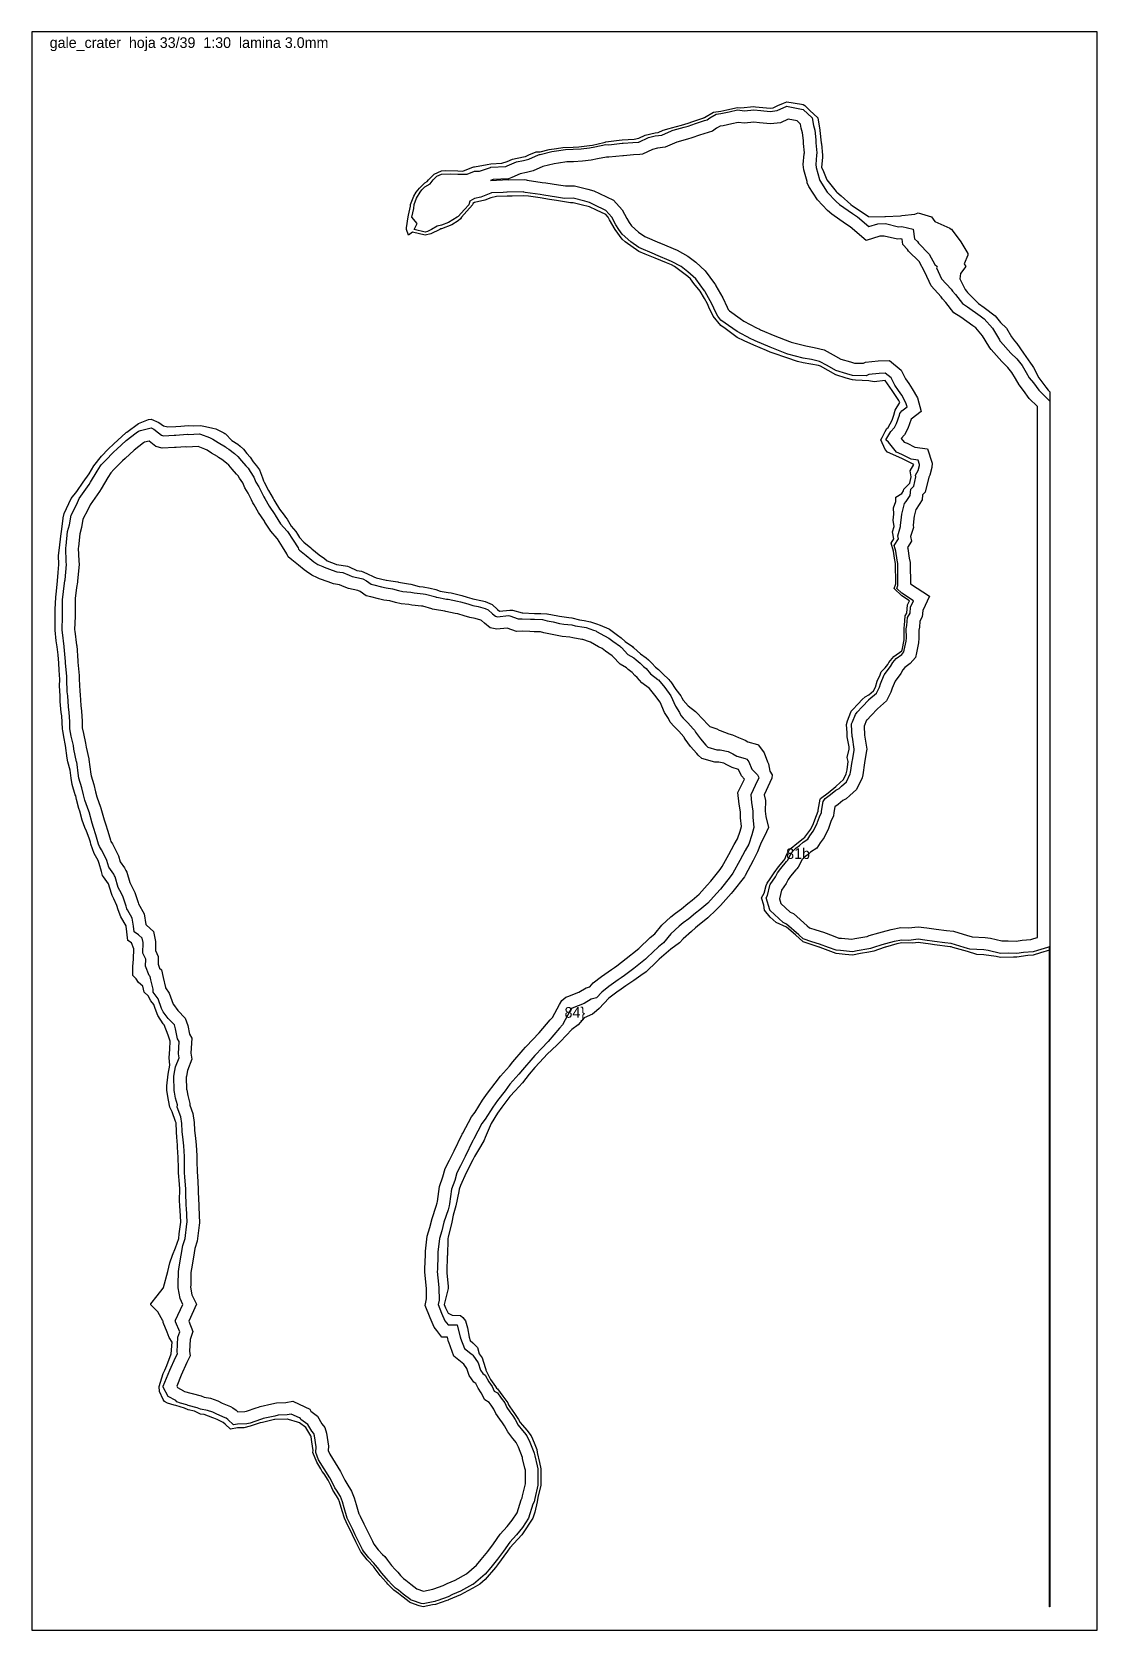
# Model space of a CAD drawing. Header units: millimetres. Extents: x 0 to 600, y 0 to 900.
import ezdxf
from ezdxf.enums import TextEntityAlignment as Align

# ---------------------------------------------------------------- set-up
doc = ezdxf.new("R2010")
doc.units = ezdxf.units.MM
for name, color, linetype in [('CORTE', 1, 'Continuous'), ('GRABADO', 5, 'Continuous'), ('HOJA', 8, 'Continuous')]:
    doc.layers.add(name, color=color, linetype=linetype)

msp = doc.modelspace()

# ---------------------------------------------------------------- linework, layer by layer
at = {"layer": 'CORTE'}
for points in [[(443.44, 384.63), (434.4, 387.65), (430.09, 391.44), (425.14, 395.86), (419.26, 398.4), (415.87, 401.51), (412.65, 405.4), (412.22, 408.15), (410.9, 412.42), (412.56, 414.91), (413.55, 419.4), (414.25, 420.62), (415.86, 422.97), (417.39, 425.23), (418.05, 426.39), (420.51, 429.87), (423.47, 433.37), (424.18, 434.07), (425.11, 436.51), (426.54, 439.26), (427.61, 440.34), (430.95, 442.94), (434.4, 445.82), (435.46, 446.51), (435.95, 447.3), (438.69, 451.02), (440.25, 454.26), (441.04, 456.2), (442.85, 461.22), (442.99, 461.7), (443.63, 465.92), (443.97, 467.95), (444.16, 468.22), (448.58, 471.49), (452.92, 475.08), (453.02, 475.13), (453.09, 475.2), (457.14, 478.96), (458.71, 482.14), (459.16, 484.37), (459.84, 489.08), (459.2, 491.3), (460.39, 496.06), (460.41, 497.36), (459.29, 503.01), (459.24, 505.21), (458.93, 510), (459.41, 512.08), (461.27, 516.99), (461.51, 517.5), (462.17, 518.19), (465.41, 521.55), (467.7, 523.99), (469.41, 525.52), (471.44, 526.63), (474.11, 528.93), (475.14, 530.93), (476.22, 534.29), (477.74, 537.91), (478.45, 539.6), (480.69, 541.96), (482.06, 543.85), (482.71, 544.89), (485.52, 548.24), (489.95, 551.54), (490.11, 551.72), (490.14, 551.83), (491.35, 557.73), (491.4, 558.79), (491.37, 564.68), (491.6, 565.77), (491.98, 571.21), (492.83, 572.75), (493.18, 577.28), (494.34, 579.67), (489.96, 582.5), (485.69, 586.65), (486.61, 589.18), (486.63, 593.64), (486.45, 596.26), (486.43, 600.61), (485.85, 603.67), (485.27, 607.57), (483.95, 612.09), (485.53, 614.57), (484.74, 618.46), (485.69, 621.53), (485.14, 625.13), (485.58, 628.5), (485.28, 632), (486.61, 635.48), (486.67, 637.96), (489.95, 640.03), (490.99, 641.66), (491.07, 642.47), (494.56, 645.96), (495.37, 649.41), (494.74, 652.77), (496.72, 656.35), (489.97, 659.79), (481.99, 663.29), (480.68, 664.9), (478.25, 670.32), (478.93, 671.67), (480.68, 674.92), (481.64, 676.61), (482.31, 677.33), (484.55, 681.38), (485.55, 684.28), (486.25, 687.07), (488.99, 691.24), (488.38, 692.37), (484.67, 698.16), (480.71, 703.65), (474.41, 702.89), (471.47, 703.58), (463.92, 703.81), (462.21, 704.09), (458.74, 705.1), (452.93, 706.85), (444.15, 711.72), (443.68, 711.94), (443.11, 712.07), (434.43, 713.65), (431.24, 714.47), (425.16, 716.43), (417.61, 719.04), (415.89, 719.73), (413.83, 720.6), (406.63, 723.52), (401.18, 726.02), (397.36, 728.02), (390.43, 732.99), (388.09, 734.63), (383.84, 739.99), (381.37, 745.04), (380.49, 746.96), (378.81, 749.85), (376.35, 753.93), (372.89, 758.38), (371.05, 760.89), (369.57, 762.28), (361.99, 767.85), (360.32, 768.77), (357.54, 769.94), (351.07, 772.59), (345.45, 774.81), (341.8, 776.35), (334.16, 781.79), (332.52, 783.25), (328.62, 788.78), (325.37, 794.16), (324.52, 795.75), (323.27, 797.13), (318.11, 799.62), (314.03, 801.46), (309.36, 802.69), (304.79, 803.82), (303.31, 803.8), (295.52, 805.14), (291.52, 805.7), (286.26, 806.58), (279.78, 807.57), (277.01, 807.65), (270.48, 807.61), (267.75, 807.54), (261.69, 807.26), (258.51, 806.64), (255.09, 805.27), (249.26, 803.87), (248.39, 803.39), (248.18, 802.73), (244.96, 798.99), (241.93, 795.75), (241.45, 794.67), (240.01, 793.65), (236.47, 791.42), (230.73, 789.13), (230.35, 789.04), (229.84, 788.76), (224.75, 786.28), (221.45, 785.49), (214.3, 787.16), (212.15, 785.54), (211.03, 788.81), (211.07, 789.62), (211.91, 795.81), (211.95, 795.93), (212.11, 796.79), (213.26, 801.91), (213.33, 802.78), (215.18, 807.46), (216.53, 809.78), (218.34, 812.08), (221.4, 815.07), (222.63, 815.83), (223.32, 816.75), (226.61, 819.82), (230.69, 821.86), (233.18, 821.89), (239.97, 821.72), (242.71, 821.68), (247.83, 823.75), (248.88, 824), (249.21, 824.12), (256.44, 825.29), (258.48, 825.67), (264.69, 826.04), (267.72, 827.08), (270.8, 828.41), (276.99, 829.6), (278.06, 829.91), (279.98, 830.71), (283.99, 832.42), (286.26, 832.58), (291.32, 833.88), (295.52, 834.35), (299.1, 835), (304.79, 835.05), (308.06, 835.23), (314.04, 836.01), (315.85, 836.33), (322.11, 837.69), (322.88, 838), (323.31, 838.07), (330.85, 838.98), (332.57, 839.23), (339.19, 839.68), (341.81, 840.12), (345.53, 841.86), (351.08, 843.17), (352.78, 843.38), (355.66, 844.66), (358.94, 845.71), (360.34, 846.03), (365.85, 847.48), (369.59, 848.61), (372.34, 849.56), (378.5, 851.63), (378.7, 851.75), (378.85, 851.77), (383.88, 854.82), (388.13, 855.4), (391.47, 856.08), (397.4, 857.42), (399.26, 857.2), (406.66, 857.97), (407.68, 857.84), (415.92, 857.17), (417.54, 857.36), (420.2, 858.6), (423.37, 859.94), (425.17, 860.59), (433.55, 859.28), (434.47, 859.14), (435.34, 858.59), (438.17, 855.82), (442.66, 851.59), (443.78, 844.74), (443.8, 844.6), (443.8, 844.58), (444.56, 837.63), (444.69, 836.94), (445.34, 830.65), (445.34, 829.47), (444.78, 823.69), (445.53, 822.38), (447.73, 816.74), (453.02, 810.15), (453.39, 809.79), (455.85, 807.65), (461.26, 802.82), (462.27, 802.13), (471.11, 796.17), (471.51, 795.9), (480.53, 796.03), (480.75, 796), (489.3, 796.39), (489.99, 796.56), (497.3, 797.33), (499.26, 798.11), (506.82, 795.86), (508.58, 793.34), (517.13, 789.41), (517.83, 789), (517.95, 788.87), (518.39, 788.46), (523.18, 781.89), (527.12, 775.31), (527.17, 774.86), (527.15, 774.83), (527.12, 774.34), (525.1, 769.44), (525.99, 767.9), (523.04, 763.98), (522.67, 760.95), (525.79, 755), (526.37, 754.01), (527.1, 753.26), (533.25, 747.05), (536.35, 744.79), (542.6, 740.08), (545.62, 736.34), (548.98, 733.1), (551.89, 728.39), (553.56, 726.13), (554.89, 724.51), (558.54, 719.16), (562.42, 713.49), (563.46, 712.19), (564.16, 710.99), (567.15, 705.21), (571.15, 699.95), (572.4, 698.25), (573.43, 697.24), (573.43, 547.58), (573.43, 507.72), (573.43, 461.68), (573.43, 426.83), (573.43, 385.55), (573.43, 341.34), (573.43, 303.43), (573.43, 261.68), (573.43, 206.02), (573.43, 166.68), (573.43, 130.44), (573.43, 114.91), (573.43, 97.24), (573.43, 78.58), (573.43, 71.14), (573.43, 71.14), (573.43, 70.74), (573.43, 59.62), (573.43, 59.35), (573.43, 37.44), (573.43, 15.03), (573.43, 13), (573.28, 13), (573.28, 15.17), (573.28, 27.51), (573.28, 45.64), (573.28, 58.59), (573.28, 63.94), (573.28, 65.86), (573.28, 65.86), (573.28, 83.46), (573.28, 122.97), (573.28, 187.77), (573.28, 264.04), (573.28, 361.18), (573.28, 382.93), (568.2, 381.37), (564.1, 380.08), (560.93, 379.86), (554.83, 378.86), (552.89, 378.94), (545.56, 378.69), (543.18, 379.26), (536.3, 380.21), (532.35, 380.45), (527.03, 382.14), (518.77, 384.45), (517.77, 384.75), (517.3, 384.8), (508.52, 385.86), (506.19, 386.2), (499.27, 387.14), (496.21, 386.74), (490.01, 386.98), (487.3, 386.49), (480.76, 384.66), (480.55, 384.61), (480.03, 384.45), (474.34, 382.32), (471.5, 381.83), (466.82, 381), (462.23, 380.15), (458.2, 380.5), (452.95, 380.92), (443.96, 384.45), (443.68, 384.56), (443.44, 384.63)], [(421.68, 848.9), (416.06, 848.21), (409.83, 848.73), (406.6, 849.12), (401.32, 848.57), (397.77, 848.99), (394.31, 848.21), (389.3, 847.19), (387.74, 846.98), (385.7, 845.74), (383.34, 844.12), (380.94, 843.42), (376.1, 841.8), (371.75, 840.3), (369.33, 839.56), (363.3, 837.98), (356.68, 835.03), (352.31, 834.51), (349.62, 833.87), (343.92, 831.2), (342.37, 830.94), (338.92, 830.71), (333.25, 830.32), (332.92, 830.33), (324.91, 829.43), (323.65, 829.58), (318.53, 828.47), (315.11, 827.86), (310.1, 827.2), (305.01, 826.92), (301.24, 826.89), (296.54, 826.04), (294.19, 825.77), (287.86, 824.15), (282.33, 821.84), (278.64, 820.76), (275.02, 820.06), (270.25, 818), (268.38, 817.36), (259.74, 816.84), (258.27, 816.32), (265.01, 816.64), (267.73, 816.9), (268.27, 816.81), (277.4, 816.9), (278.36, 816.69), (279.06, 816.56), (287.36, 815.29), (289.5, 814.94), (296.6, 813.95), (300.6, 813.26), (305.58, 813.34), (313.07, 811.49), (316.48, 810.62), (319.77, 808.98), (327.54, 805.23), (332.44, 799.81), (335.08, 794.9), (336.46, 792.61), (337.77, 790.75), (341.68, 787.27), (345.23, 784.74), (353.43, 781.29), (353.68, 781.19), (354.07, 781.03), (363.39, 777.12), (369.45, 773.75), (374.06, 770.37), (379.16, 765.55), (384.45, 758.38), (385.03, 757.59), (385.33, 756.98), (389.28, 750.19), (391.62, 745.08), (392.27, 743.74), (392.93, 742.91), (398.95, 738.71), (401.04, 737.21), (408.24, 733.44), (409.9, 732.61), (410.42, 732.32), (418.55, 728.9), (426.8, 725.6), (427.38, 725.4), (427.75, 725.28), (435.93, 723.18), (440.6, 722.33), (446.21, 720.99), (451.29, 718.21), (455.67, 715.79), (461.07, 714.16), (463.29, 713.52), (468.39, 713.38), (469.6, 713.95), (476.75, 714.7), (483.06, 714.98), (489.74, 709.57), (492.08, 704.69), (493.95, 702.1), (495.92, 699.02), (498.86, 693.93), (500.98, 686.3), (495.31, 681.92), (493.5, 676.62), (491.6, 673.2), (489.7, 671.14), (491.42, 669.02), (492.97, 668.34), (497.31, 666.13), (504.57, 665.22), (507.04, 657.17), (506.86, 654.72), (505.76, 650.35), (505.16, 649.26), (505.17, 649.25), (503.17, 640.74), (501.74, 639.3), (501.47, 636.56), (498.08, 631.24), (497.86, 631), (497.04, 627.4), (496.88, 625.96), (496.37, 622.07), (496.54, 620.99), (494.94, 615.85), (495.48, 613.18), (493.26, 609.72), (493.45, 609.07), (494.25, 603.71), (494.71, 601.28), (494.74, 595.55), (494.86, 593.86), (494.83, 589.19), (505.69, 582.19), (501.77, 574.12), (501.5, 570.69), (500.13, 568.22), (499.89, 564.81), (499.54, 563.11), (499.57, 558.64), (499.44, 556), (498.28, 550.38), (497.68, 547.63), (494.73, 544.26), (491.76, 542.05), (490.68, 540.76), (489.43, 538.76), (486.3, 534.45), (484.63, 530.47), (483.91, 528.24), (481.36, 523.29), (476.29, 518.89), (472.69, 515.06), (470.42, 512.7), (470.21, 512.36), (468.73, 509.02), (469.06, 503.88), (470.3, 496.02), (469.99, 494.2), (469.01, 488.36), (468.99, 488.31), (468.04, 481.69), (467.67, 479.86), (464.52, 473.46), (460.82, 470.02), (458.67, 468.1), (456.82, 467.13), (454.22, 464.98), (452.31, 463.57), (451.77, 460.34), (451.62, 458.57), (450.12, 455.29), (449.13, 452.54), (448.67, 451.41), (446.19, 446.28), (444.05, 443.37), (442.13, 440.3), (438.57, 437.99), (436.72, 436.45), (434.99, 435.1), (433.83, 433.92), (431.63, 429.7), (430.89, 428.65), (430.34, 428.07), (427.37, 424.57), (426.01, 422.64), (424.78, 420.46), (422.16, 416.61), (421.08, 411.73), (421.87, 409.18), (427.11, 404.36), (428.96, 403.56), (436.66, 396.68), (437.96, 395.53), (441.54, 394.34), (445.94, 392.99), (451.27, 390.99), (454.54, 389.7), (455.98, 389.59), (461.88, 389.08), (463.57, 389.39), (470.3, 390.58), (470.49, 390.62), (471.71, 391.07), (476.99, 392.73), (479.09, 393.18), (484.07, 394.57), (489.51, 395.56), (493.73, 395.4), (499.29, 396.11), (504.06, 395.47), (509.44, 394.68), (515.16, 393.99), (519.2, 393.51), (527.01, 391.17), (529.03, 390.61), (529.59, 390.43), (536.99, 389.99), (539.92, 389.58), (546.27, 388.06), (549.93, 388.18), (554.4, 388.01), (557.8, 388.57), (562.79, 388.91), (564.34, 389.4), (566.43, 390.04), (566.43, 415.26), (566.43, 457.06), (566.43, 492.34), (566.43, 538.95), (566.43, 579.31), (566.43, 689.12), (561.85, 693.66), (558.59, 698.06), (556.06, 701.25), (553.99, 704.78), (551.99, 708.22), (549.68, 711.11), (546.39, 714.33), (540.3, 721.19), (539.57, 722.09), (539.03, 722.98), (535.46, 728.95), (531.63, 733.3), (530.08, 734.42), (523.19, 739.4), (519.33, 741.79), (514.9, 747.66), (512.9, 749.75), (512.2, 750.92), (506.53, 757.05), (503.05, 764.66), (503.02, 764.68), (499.71, 770.68), (493.79, 776.63), (493.22, 777.55), (490.52, 780.29), (490.15, 783.26), (489.45, 783.44), (487.58, 783.27), (479.99, 785.06), (477.69, 785.03), (469.9, 782.61), (460.9, 790.27), (458.32, 792), (450.63, 797.31), (448.14, 799.53), (442.55, 805.42), (437.59, 813), (436.68, 815.09), (436.64, 815.73), (434.82, 822.36), (434.48, 825.32), (435.07, 831.33), (435.13, 831.87), (434.61, 837.17), (434.55, 838.83), (434.09, 843.26), (433.38, 845.75), (432.99, 848.12), (431.14, 849.86), (425.98, 850.89), (421.68, 848.9)], [(76.69, 313.05), (77.76, 318.08), (77.36, 322.3), (77.64, 327.17), (77.81, 331.55), (76.65, 335.09), (74.47, 340.78), (74.21, 341.06), (73.99, 341.36), (71, 346.09), (69.43, 350.06), (68.64, 352.2), (67.02, 354.44), (65.4, 357.14), (63.18, 359.31), (62.52, 362.6), (60.05, 364.63), (58.68, 366.73), (56.76, 368.57), (56.92, 373.73), (57.23, 377.87), (57.35, 383.55), (56.02, 387.08), (54.07, 388.41), (53.13, 396.37), (53.12, 396.43), (53.07, 396.51), (50.04, 401.59), (48.66, 405.62), (47.89, 408), (46.1, 411.86), (45.23, 413.73), (44.86, 414.88), (43.13, 420.19), (40.35, 424.12), (39.74, 424.95), (39.12, 427.28), (37.82, 431.67), (37.34, 433.4), (35.11, 437.32), (33.21, 442.67), (32.91, 443.68), (32.16, 445.93), (30.68, 449.96), (29.79, 451.92), (28.37, 456.16), (26.93, 461.19), (26.36, 462.76), (25.18, 467.65), (24.68, 469.78), (24.43, 470.45), (22.56, 476.23), (22.11, 479.72), (21.59, 484.2), (20.23, 488.97), (19.76, 491.03), (18.98, 498.24), (18.8, 499.02), (18.21, 502.13), (17.35, 506.35), (17.19, 507.51), (16.75, 514.82), (16.46, 516.76), (15.95, 523.02), (15.85, 526.03), (15.6, 531.82), (15.73, 535.29), (15.29, 540.66), (15.08, 544.55), (14.78, 549.25), (14.12, 553.81), (13.7, 557.07), (13, 563.07), (13.08, 565.52), (13.08, 572.34), (13.08, 574.78), (13.37, 581.6), (13.85, 585.07), (14.3, 590.86), (14.79, 595.59), (15.22, 600.12), (15, 605.12), (15.52, 609.39), (16.26, 616.06), (16.58, 618.65), (17.85, 627.43), (17.92, 627.92), (18.21, 628.86), (22.11, 637.2), (25.19, 641.19), (28.83, 646.46), (32.16, 651.21), (34.84, 655.72), (39.14, 661.14), (42.93, 665), (46.12, 668.03), (52.86, 674.26), (53.09, 674.47), (53.42, 674.7), (60.07, 679.45), (65.66, 681.69), (67.09, 682.02), (71.54, 680.14), (74.08, 678.12), (76.53, 677.57), (81.02, 677.89), (83.87, 678.08), (87.99, 678.36), (90.96, 678.22), (94.97, 678.39), (97.68, 677.86), (101.95, 676.83), (103.56, 676.4), (108, 674.27), (108.62, 673.84), (108.95, 673.65), (112.59, 669.84), (115.92, 667.8), (117.2, 666.7), (119.08, 664.99), (121.11, 662.61), (122.91, 660.6), (124.58, 657.96), (126.57, 655.73), (128.11, 653.36), (129.89, 648.94), (130.44, 647.19), (130.82, 646.46), (133.28, 641.71), (135.86, 637.2), (136.29, 636.45), (136.85, 635.61), (139.4, 631.33), (142.07, 627.94), (142.87, 626.68), (143.82, 625.63), (146.06, 621.66), (148.59, 618.68), (149.6, 617.1), (150.79, 615.26), (153.19, 612.63), (157.08, 609.44), (157.49, 609.1), (157.75, 608.9), (161.75, 605.5), (164.71, 603.5), (166.24, 602.21), (171.14, 600.19), (171.56, 600.04), (171.66, 600), (177.8, 599.09), (178.64, 598.75), (183.04, 596.78), (185.6, 596.29), (188.68, 595), (192.58, 593.07), (193.88, 592.67), (199.54, 591.28), (199.76, 591.24), (202.09, 590.93), (206.07, 590.35), (206.51, 590.22), (212.1, 589.11), (213.48, 589), (218.05, 587.75), (220.45, 587.52), (224.32, 586.81), (227.43, 585.95), (229.95, 585.02), (234.39, 584.26), (236.2, 584.07), (241.37, 582.89), (242.1, 582.63), (245.26, 581.67), (247.79, 580.94), (248.34, 580.77), (253.78, 579.64), (255.31, 579.17), (259.19, 577.53), (262.31, 574.75), (263.37, 573.86), (269.23, 574.4), (270.67, 574.31), (276.21, 572.78), (276.5, 572.81), (283.18, 572.47), (283.22, 572.47), (286.76, 572.41), (290.12, 572.36), (290.16, 572.35), (296.22, 571.21), (297.13, 571), (302.42, 570.19), (304.1, 570), (308.51, 569.01), (311.07, 568.6), (314.61, 567.84), (318.05, 566.71), (320.16, 565.94), (325.03, 563.78), (325.39, 563.62), (326.09, 563.14), (329.87, 560.29), (332.01, 558.76), (334.11, 556.65), (338.23, 553.87), (338.65, 553.43), (338.98, 553.23), (342.88, 549.79), (345.96, 547.51), (347.24, 546.32), (349.17, 544.61), (351.17, 542.27), (352.93, 540.93), (355.38, 538.6), (358.83, 535.35), (359.39, 534.65), (359.91, 533.95), (362.66, 529.74), (365.52, 526.07), (366.02, 524.93), (366.88, 523.71), (369.65, 520.52), (373.84, 517.23), (374.02, 517.08), (374.35, 516.83), (377.95, 513.02), (380.82, 509.96), (381.81, 508.91), (385.77, 507.58), (387.16, 506.79), (387.76, 506.63), (392.51, 504.65), (394.73, 504.24), (397.96, 502.61), (401.71, 501.13), (403.19, 500.3), (408.66, 498.7), (408.93, 498.65), (409.3, 498.3), (412.52, 494.08), (414.32, 489.02), (414.86, 487.91), (415.69, 483.79), (417.05, 481.55), (416.79, 479.71), (415.68, 477.39), (412.5, 470.46), (413.17, 467.13), (413.03, 461.21), (413.34, 458.11), (414.98, 451.94), (413.88, 449.53), (410.39, 442.66), (408.71, 438.33), (406.25, 433.39), (401.74, 424.91), (401.35, 424.13), (394.76, 416), (393.83, 414.86), (387.79, 408.12), (385.52, 405.59), (380.81, 401.08), (374.94, 396.33), (373.84, 395.43), (371.61, 393.37), (366.87, 389.21), (364.72, 387.07), (359.9, 383.5), (353.29, 377.81), (352.93, 377.48), (351.99, 376.56), (345.96, 370.77), (342.96, 368.54), (338.98, 365.79), (334.61, 362.74), (332.01, 360.84), (329.41, 359.28), (325.05, 355.89), (319.48, 350.03), (318.07, 348.77), (315.69, 346.87), (311.1, 344.79), (307.62, 340.77), (304.13, 338.28), (297.75, 331.51), (297.16, 330.96), (295.64, 329.48), (290.2, 324.27), (288.33, 322.25), (283.23, 316.76), (280.03, 312.99), (276.26, 308.11), (272.24, 303.73), (269.29, 300.43), (264.66, 294.47), (262.32, 291.08), (258.67, 285.22), (255.36, 277.36), (254.66, 275.96), (252.64, 272.35), (249.27, 266.7), (248.38, 264.84), (244.64, 257.44), (241.42, 250.27), (240.67, 248.2), (240.5, 246.98), (238.79, 238.94), (237.37, 233.56), (236.53, 229.68), (234.45, 221.2), (234.23, 220.42), (234.19, 220.09), (234, 211.17), (233.98, 210.54), (233.66, 201.92), (233.75, 200.99), (234.45, 193.58), (234.52, 192.76), (234.54, 192.64), (234.45, 192.39), (232.3, 183.4), (233.04, 181.55), (234.43, 178.41), (236.7, 177.27), (241.38, 177.13), (242.75, 175.97), (244.14, 174.17), (245.37, 170.14), (246.22, 164.89), (246.92, 162.98), (248.37, 161.82), (250.99, 159.11), (251.94, 155.64), (253.56, 153.25), (255.36, 147.77), (255.72, 146.82), (255.63, 146.36), (258.38, 141.16), (261.19, 137.13), (261.62, 136.22), (262.31, 135.82), (265.26, 131.77), (268.03, 127.87), (268.5, 126.81), (269.29, 125.68), (271.87, 122.04), (274.12, 118.61), (275.02, 116.95), (276.26, 115.35), (278.72, 112.63), (281.19, 109.35), (282.02, 107.72), (283.24, 104.42), (284.4, 101.6), (284.57, 100.06), (285.93, 94.37), (286.65, 90.79), (286.73, 86.16), (286.68, 81.52), (285.03, 74.63), (284.61, 72.25), (283.24, 66.43), (282.18, 62.97), (276.26, 54.11), (275.93, 53.7), (269.29, 46.31), (267.94, 44.44), (262.32, 36.7), (261.07, 35.17), (255.34, 28.41), (252.38, 25.9), (248.35, 23.67), (245.54, 22.16), (241.38, 19.84), (234.73, 17.06), (234.41, 16.89), (233.67, 16.63), (227.42, 14.44), (225.59, 14.2), (220.43, 13.08), (218.15, 13.63), (213.44, 15.25), (212.67, 15.63), (211.47, 16.64), (208.3, 19.1), (206.45, 20.54), (203.83, 22.43), (200.51, 25.91), (199.94, 26.54), (199.47, 27.05), (196.11, 30.71), (192.82, 35.18), (192.66, 35.39), (192.5, 35.53), (188.87, 39.63), (185.53, 43.9), (185.28, 44.12), (185.11, 44.45), (182.48, 49.68), (180.54, 53.71), (179.76, 55.33), (178.54, 57.79), (177.01, 60.93), (176.05, 62.98), (174.76, 67.22), (173.34, 72.24), (172.74, 73.78), (171.58, 75.66), (169.49, 78.72), (168.31, 81.49), (166.79, 84.39), (164.61, 87.9), (163.52, 89.3), (162.8, 90.75), (160.44, 94.48), (158.3, 100.03), (158.36, 101.02), (157.62, 105.99), (157.24, 108.78), (157.11, 109.28), (154.31, 114.09), (150.69, 116.7), (149.67, 117.12), (144.45, 118.5), (143.93, 118.73), (143.76, 118.7), (136.83, 118.53), (136.8, 118.53), (136.67, 118.49), (129.83, 116.97), (128.54, 116.78), (122.87, 114.87), (119.45, 113.96), (115.88, 113.87), (111.82, 113.14), (108.85, 115.94), (107.71, 116.97), (104.34, 118.5), (102.48, 119.27), (101.9, 119.56), (97.06, 121.3), (94.94, 121.63), (91.53, 123.23), (87.97, 124.09), (85.87, 124.97), (81, 126.37), (80.2, 126.7), (76.28, 127.76), (74.64, 128.63), (73.98, 129.92), (71.91, 134.32), (71.59, 137.1), (73.98, 144.41), (74.79, 146.38), (76.01, 149.07), (78.51, 155.63), (78.94, 162.19), (77.34, 164.84), (76.17, 167.76), (73.98, 173.26), (73.85, 173.92), (73.69, 174.09), (70.86, 179.18), (67.02, 183.21), (66.96, 183.31), (66.95, 183.4), (67.01, 183.62), (70.61, 188.21), (73.99, 192.54), (74.12, 192.68), (74.13, 192.87), (76.6, 201.93), (77.58, 206.72), (79.12, 211.2), (80.95, 215.32), (82.66, 220.45), (82.97, 223.13), (83.8, 229.7), (83.66, 233.3), (83.29, 238.95), (83.18, 241.92), (83.33, 248.21), (83.12, 251.09), (82.57, 257.47), (82.54, 259.6), (82.36, 266.73), (82.26, 268.48), (81.71, 275.99), (81.59, 276.85), (81.3, 285.25), (81.24, 285.63), (80.95, 286.42), (78.98, 291.87), (77.74, 294.5), (76.97, 298.48), (76.04, 303.77), (75.97, 306.43), (76.69, 313.05)], [(38.84, 462.79), (40.71, 456.27), (41.35, 454), (42.72, 449.95), (44.24, 444.83), (44.47, 444.18), (45.29, 442.73), (47.19, 439.05), (48.8, 435.94), (49.67, 432.66), (52.15, 429.25), (52.82, 427.84), (53.37, 426.79), (55.11, 420.93), (56.7, 418.03), (57.98, 415.28), (59.74, 409.79), (60.01, 408.94), (63.18, 403.31), (64.22, 397.39), (64.25, 397.18), (64.46, 397.03), (68.4, 393.32), (69.59, 387.82), (69.53, 382.68), (71.13, 379.35), (71.01, 375.02), (71.86, 372.79), (72.99, 371.86), (73.85, 367.58), (75.2, 361.82), (75.21, 361.64), (77.3, 358.75), (79.58, 352.56), (79.63, 352.42), (79.77, 352.2), (82.17, 348.94), (86.26, 344.56), (87.05, 342.48), (87.74, 340.39), (88.68, 335.54), (90.02, 333.33), (89.59, 324.86), (90.15, 321.59), (87.68, 315.19), (86.99, 311.94), (86.93, 311.39), (87.12, 304.48), (87.18, 304.16), (87.78, 301.04), (88.93, 296.51), (88.9, 295.62), (90.66, 290.85), (91.42, 285.91), (91.57, 281.43), (92.22, 276.73), (92.48, 273.24), (92.85, 267.03), (92.92, 264.21), (93, 257.82), (93.18, 255.75), (93.72, 248.39), (93.68, 246.61), (93.95, 239.31), (94.03, 238.15), (94.37, 229.39), (94.19, 227.96), (93.14, 218.93), (91.77, 214.81), (90.92, 210.03), (89.89, 203.49), (89.51, 201.28), (89.41, 194.49), (89.39, 193.18), (90.14, 188.77), (92.68, 183.47), (88.35, 173.93), (90.69, 168.07), (89.13, 163.56), (88.83, 156.98), (89.1, 154.42), (87.31, 150.61), (84.14, 143.6), (81.58, 137.38), (81.98, 136.59), (85.38, 134.78), (85.6, 134.52), (85.88, 134.43), (89.55, 133.37), (90.16, 133.12), (95.36, 131.87), (97.01, 131.09), (100.61, 130.54), (104.68, 129.08), (107.07, 127.86), (111.79, 125.93), (113.22, 125.2), (114.98, 123.82), (115.94, 122.91), (120.01, 123.02), (120.85, 123.24), (126.34, 125.09), (127.62, 125.58), (128.51, 125.84), (135.15, 127.32), (137.71, 127.99), (143.05, 128.12), (146.93, 128.83), (153.77, 125.78), (156.46, 124.35), (157.04, 123.19), (160.8, 120.48), (163.37, 116.07), (165.03, 114.13), (166, 110.79), (167.07, 103.54), (166.92, 101.12), (167.74, 98.99), (170.75, 94.24), (170.78, 94.17), (173.88, 89.21), (176.34, 84.49), (176.75, 83.54), (177.45, 82.51), (180.07, 78.3), (181.55, 74.46), (182.61, 70.71), (184.2, 65.5), (184.31, 65.26), (184.82, 64.21), (187.05, 59.72), (188.47, 56.75), (189.75, 54.1), (191.78, 50.05), (192.46, 48.68), (192.65, 48.33), (195.09, 45.22), (197.5, 42.5), (198.76, 41.34), (200.26, 39.37), (202.45, 36.4), (204.61, 34.04), (206.02, 32.52), (207.7, 30.69), (209.37, 28.94), (210.65, 28.02), (213.48, 25.82), (216.87, 23.19), (220.63, 21.89), (225.76, 23.01), (226.38, 23.23), (231.61, 25.1), (233.95, 26.3), (238.32, 28.13), (244.73, 31.7), (250.37, 36.48), (253.06, 39.65), (256.77, 44.2), (259.93, 48.54), (263.83, 53.96), (267.67, 58.23), (270.61, 61.89), (273.36, 66.01), (275.63, 73.36), (276.18, 74.52), (276.42, 75.62), (278.04, 82.38), (278.05, 83.91), (277.95, 90.04), (277.74, 91.07), (276.41, 96.59), (276.3, 97.12), (274.14, 102.96), (272.78, 105.62), (272.09, 106.54), (270.89, 107.87), (267.99, 111.6), (266.15, 115.02), (265.04, 116.7), (263.57, 118.78), (261.34, 121.96), (260.26, 124.39), (258.72, 126.56), (257.53, 128.19), (255.03, 129.63), (253.14, 133.6), (251.37, 136.14), (249.97, 138.79), (248.88, 139.53), (246.37, 143.29), (245.06, 147.27), (243.37, 149.77), (237.71, 154.31), (234.83, 162.07), (234.68, 162.35), (234.06, 164.92), (230.99, 165), (228.06, 168.65), (226.58, 170.54), (224.27, 175.75), (221.42, 182.86), (222.32, 186.61), (222.22, 192.27), (222.06, 194.05), (221.32, 201.71), (221.38, 203.36), (221.68, 211.38), (221.72, 213.29), (222.7, 221.77), (224.07, 226.68), (225.36, 231.68), (227.74, 238.69), (228.23, 240.56), (228.38, 241.25), (229.56, 249.88), (231.49, 255.21), (232.69, 260), (235.22, 264.69), (237.84, 269.81), (242.17, 278.87), (242.37, 279.23), (242.69, 279.87), (247.56, 288.99), (249.6, 291.71), (253.87, 298.36), (256.66, 302.41), (260.97, 307.98), (263.88, 311.84), (268.96, 317.48), (270.84, 319.92), (276.8, 326.78), (278.01, 328.24), (282.53, 332.89), (285.2, 335.78), (285.76, 336.32), (291.99, 343.65), (293.25, 344.95), (297.11, 352.22), (298.46, 354.6), (300.7, 356.46), (301.97, 356.86), (308, 359.19), (312.21, 361.72), (314.25, 362.3), (316.24, 364.45), (320.83, 368.04), (326.41, 372.08), (328.14, 373.12), (329.53, 374.13), (334.68, 378.16), (340.94, 383.01), (341.14, 383.22), (341.93, 383.88), (348.29, 389.96), (350.86, 392.05), (354.8, 396.88), (359.92, 401.58), (362.55, 403.81), (365.82, 406.16), (369.46, 409.17), (371.87, 411.05), (375.94, 414.42), (380.43, 419.44), (382.38, 421.77), (387.69, 428.33), (388.83, 429.96), (392.62, 436.75), (395.61, 442.34), (397.44, 445.55), (398.93, 449.87), (399.64, 452.5), (399.11, 457.37), (399.11, 460.72), (398.47, 465.19), (397.72, 471.66), (401.34, 479.22), (399.7, 480.98), (398.08, 484.58), (394.4, 485.7), (391.43, 487.28), (389.75, 488.19), (386.93, 488.73), (384.75, 488.81), (377.29, 490.84), (375.37, 492.64), (374.47, 493.58), (371.03, 497.5), (367.95, 501.81), (367.43, 502.72), (367.2, 503), (364.34, 506.19), (361.77, 508.82), (359.54, 511.29), (358.67, 513.44), (356.34, 516.76), (353.8, 522.55), (350.92, 526.48), (347.91, 530.18), (343.57, 533.47), (340.96, 536.52), (339.69, 537.64), (338.05, 539.34), (335.9, 540.94), (334.86, 541.86), (331.27, 543.97), (327.3, 548.2), (327, 548.44), (326.82, 548.64), (323.16, 551.23), (321.22, 552.7), (319.23, 553.79), (314.7, 556.3), (314.04, 556.56), (310.3, 557.79), (309.78, 557.9), (304.63, 558.73), (302.94, 559.11), (298.73, 559.58), (295.81, 560.03), (292.17, 560.86), (288.45, 561.56), (286.56, 562.15), (282.96, 562.21), (280.52, 562.32), (276.21, 562.52), (272.89, 562.36), (267.72, 564.25), (261.84, 563.61), (258.08, 564.48), (254.86, 567.03), (253.15, 568.55), (252.91, 568.65), (249.63, 569.66), (246.62, 570.29), (243.55, 571.21), (239.85, 572.27), (238.36, 572.5), (233.2, 573.63), (232.53, 573.72), (226.82, 574.78), (225.67, 574.98), (225.28, 575.12), (220.16, 576.53), (219.48, 576.66), (214.04, 577.17), (212.26, 577.65), (208, 578), (204.86, 578.63), (201.63, 579.55), (198.31, 580.04), (195.29, 580.67), (190.91, 581.88), (188.26, 582.44), (184.8, 584.89), (183.54, 585.52), (178.27, 586.53), (175.88, 587.6), (173.22, 588.69), (169.88, 589.19), (166.81, 590.35), (162.01, 592.04), (160.81, 592.62), (157.64, 594.05), (154.63, 596.09), (153.35, 597.17), (150.13, 599.63), (146.33, 602.77), (144.4, 604.35), (143.65, 606.17), (141.2, 610), (138.32, 614.51), (138.12, 614.74), (138.1, 614.77), (134.49, 618.77), (131.27, 623.9), (131.14, 624.06), (130.92, 624.43), (127.7, 629.28), (125.16, 633.72), (124.5, 634.87), (123.64, 636.53), (121.75, 640.33), (119.9, 643.25), (118.79, 646.02), (117, 648.77), (116.26, 649.97), (115.29, 650.97), (112.71, 653.86), (110.89, 656.01), (109.61, 657.17), (106.9, 659.21), (105.12, 660.3), (104.59, 660.86), (101.08, 662.86), (98.64, 664.55), (97.36, 665.06), (93.55, 666.56), (87.17, 666.19), (86.58, 666.37), (81.26, 666.01), (80.3, 666.01), (73.39, 665.54), (69.76, 666.49), (66.94, 668.83), (65.97, 669.59), (63.38, 668.98), (62.92, 668.65), (57.61, 664.5), (52.44, 659.79), (50.96, 658.48), (46.16, 653.51), (44.41, 651.73), (42.8, 649.01), (38.97, 642.79), (38.02, 641.25), (32.74, 633.71), (31.49, 630.95), (28.75, 625.66), (27.93, 620.97), (26.98, 617.36), (26.15, 610), (26.09, 609.23), (26.35, 602.07), (26.52, 600.08), (25.63, 590.83), (25.57, 590.08), (25.14, 587.06), (24.3, 580.97), (24.27, 580.19), (24.27, 572.34), (24.27, 570.98), (24.05, 563.37), (24.14, 562.57), (25.17, 554.61), (25.19, 554.42), (25.86, 545.85), (25.89, 545.02), (26.58, 537.54), (26.64, 535.54), (26.91, 528.81), (27.13, 526.65), (27.59, 520.67), (27.99, 517.44), (28.36, 511.93), (28.36, 508.16), (28.98, 504.87), (30.24, 499.4), (30.47, 497.25), (32.01, 490.56), (32.09, 490.2), (33.19, 482.03), (33.3, 481.16), (34.82, 476.16), (35.84, 472.13), (36.51, 469.33), (38.67, 463.34), (38.73, 463.12), (38.84, 462.79)]]:
    msp.add_lwpolyline(points, close=True, dxfattribs=at)
at = {"layer": 'GRABADO'}
for points in [[(480.69, 538.63), (483.62, 542.68), (485.01, 544.89), (486.93, 547.18), (489.95, 549.43), (491.22, 550.88), (491.43, 551.83), (492.47, 556.89), (492.57, 558.79), (492.54, 563.8), (492.94, 565.77), (493.26, 570.25), (494.64, 572.75), (494.89, 575.99), (496.68, 579.67), (489.96, 584.01), (487.24, 586.65), (487.83, 588.27), (487.86, 593.64), (487.74, 595.29), (487.71, 600.61), (487.35, 602.54), (486.6, 607.57), (485.65, 610.81), (488.06, 614.57), (487.72, 616.22), (489.37, 621.53), (489.3, 622), (489.93, 626.81), (490.11, 628.37), (490.11, 628.51), (491.45, 634.36), (492.51, 635.51), (494.67, 638.9), (495.01, 642.47), (496.81, 644.27), (498.01, 649.41), (497.82, 650.45), (499.2, 652.94), (499.92, 655.84), (499.96, 656.37), (499.21, 658.83), (495.22, 659.33), (489.97, 662.01), (487.05, 663.29), (482.51, 668.9), (481.07, 670.31), (483.75, 675.03), (485.89, 677.33), (487.08, 679.47), (488.72, 684.28), (488.92, 685.06), (489.95, 686.62), (492.97, 688.96), (492.35, 691.2), (489.94, 695.38), (488.16, 698.16), (486.04, 701.1), (484.11, 705.13), (480.72, 707.87), (477.27, 707.72), (471.5, 707.11), (469.85, 706.34), (462.21, 706.55), (459.09, 707.44), (452.93, 709.3), (447.92, 712.08), (443.68, 714.4), (439.16, 715.48), (434.43, 716.34), (425.81, 718.56), (425.16, 718.77), (424.35, 719.04), (415.89, 722.43), (407.34, 726.02), (406.63, 726.42), (405.05, 727.2), (397.36, 731.24), (394.91, 732.99), (388.09, 737.75), (386.32, 739.99), (385.29, 742.09), (383.06, 746.96), (379.16, 753.67), (379.03, 753.93), (378.82, 754.22), (373.9, 760.89), (369.57, 764.98), (365.67, 767.85), (360.32, 770.82), (351.39, 774.57), (351.07, 774.7), (350.79, 774.81), (341.8, 778.59), (337.31, 781.79), (332.52, 786.05), (330.59, 788.78), (328.99, 791.43), (326.68, 795.75), (323.27, 799.52), (316.69, 802.7), (314.03, 804.02), (311.37, 804.7), (304.79, 806.33), (300.06, 806.25), (295.52, 807.03), (288.44, 808.02), (286.26, 808.38), (277.91, 809.66), (277, 809.83), (276.7, 809.89), (267.75, 809.81), (267.5, 809.85), (265.5, 809.66), (258.92, 809.34), (258.51, 809.27), (252.81, 806.98), (249.26, 806.13), (246.66, 804.7), (246.04, 802.73), (243.67, 799.97), (240.01, 796.06), (239.74, 795.93), (239.48, 795.73), (234.72, 792.73), (230.73, 791.14), (228.33, 790.56), (225.13, 788.76), (222.91, 787.67), (221.45, 787.32), (215.27, 788.77), (217.07, 792.04), (214.05, 795.77), (215.11, 800.52), (215.3, 802.78), (216.7, 806.32), (218.7, 809.78), (219.71, 811.05), (221.4, 812.71), (224.35, 814.54), (226.01, 816.75), (228.1, 818.7), (230.69, 819.99), (235.62, 820.06), (239.97, 819.95), (245.13, 819.86), (249.21, 821.51), (252.11, 821.57), (258.27, 823.75), (258.44, 823.78), (258.48, 823.78), (267.01, 824.29), (267.72, 824.54), (272.94, 826.79), (276.99, 827.57), (279.99, 828.45), (285.42, 830.71), (285.96, 830.94), (286.26, 830.96), (292.92, 832.67), (295.52, 832.97), (300.58, 833.88), (304.79, 833.92), (309.46, 834.18), (314.04, 834.78), (317.17, 835.33), (323.31, 836.67), (324.93, 836.48), (332.57, 837.33), (333.06, 837.33), (338.45, 837.69), (341.55, 837.9), (341.81, 837.95), (347.31, 840.52), (351.08, 841.41), (354.8, 841.85), (360.32, 844.31), (360.58, 844.47), (361.18, 844.66), (367.42, 846.3), (369.59, 846.96), (373.85, 848.43), (378.86, 850.11), (380.31, 850.53), (381.89, 851.62), (385.35, 853.71), (388.13, 854.1), (392.84, 855.05), (397.4, 856.09), (401.37, 855.62), (406.66, 856.16), (410.53, 855.69), (415.92, 855.25), (419.74, 855.71), (425.17, 858.23), (425.95, 858.04), (434.48, 856.33), (439.52, 851.59), (440.22, 847.28), (440.99, 844.6), (441.54, 839.3), (441.6, 837.62), (442.16, 831.86), (442.04, 830.64), (441.52, 825.37), (441.71, 823.69), (443.6, 816.85), (443.6, 816.72), (443.77, 816.34), (448.06, 809.78), (453.02, 804.57), (454.97, 802.82), (462.27, 797.78), (465.13, 795.85), (471.5, 790.44), (476.59, 792.02), (480.75, 792.07), (488.09, 790.34), (490.01, 790.51), (496.49, 788.88), (497.17, 783.52), (498.77, 781.9), (499.33, 780.98), (505.36, 774.93), (508.59, 769.08), (509.86, 767.93), (509.6, 767.17), (512.43, 760.98), (517.85, 755.13), (518.51, 754.01), (520.24, 752.21), (524.13, 747.05), (527.09, 745.22), (534.18, 740.09), (536.36, 738.51), (541.14, 733.1), (545.04, 726.57), (545.31, 726.13), (545.63, 725.74), (551.46, 719.17), (554.89, 715.82), (557.79, 712.19), (560.04, 708.31), (561.85, 705.22), (564.15, 702.32), (567.16, 698.25), (573.43, 692.04), (573.43, 579.31), (573.43, 538.95), (573.43, 492.34), (573.43, 457.06), (573.43, 415.26), (573.43, 370.51), (573.43, 332.12), (573.43, 289.86), (573.43, 233.5), (573.43, 193.67), (573.43, 156.98), (573.43, 141.26), (573.43, 123.37), (573.43, 104.48), (573.43, 96.95), (573.43, 96.95), (573.43, 96.54), (573.43, 85.29), (573.43, 85.02), (573.43, 62.82), (573.43, 40.14), (573.43, 38.09), (573.28, 38.09), (573.28, 40.28), (573.28, 52.78), (573.28, 71.13), (573.28, 84.25), (573.28, 89.66), (573.28, 91.61), (573.28, 91.61), (573.28, 109.42), (573.28, 149.42), (573.28, 215.03), (573.28, 292.24), (573.28, 384.79), (573.04, 384.7), (572.1, 384.45), (566.42, 382.71), (564.1, 381.98), (558.61, 381.61), (554.83, 380.99), (549.91, 381.18), (545.56, 381.03), (538.62, 382.69), (536.3, 383.01), (528.3, 383.5), (527.03, 383.9), (525.07, 384.45), (517.77, 386.63), (514.33, 387.04), (508.52, 387.74), (503.08, 388.54), (499.27, 389.05), (494.04, 388.38), (490.01, 388.54), (485.64, 387.74), (480.76, 386.38), (478.77, 385.95), (473.98, 384.45), (472.33, 383.83), (471.5, 383.69), (464.82, 382.5), (462.23, 382.02), (455.4, 382.61), (452.95, 382.81), (448.76, 384.45), (443.68, 386.36), (439.4, 387.67), (434.4, 389.34), (432.02, 391.44), (425.14, 397.59), (423.25, 398.4), (415.87, 405.19), (415.69, 405.4), (415.67, 405.55), (413.54, 412.42), (414.32, 413.59), (415.61, 419.4), (415.69, 419.54), (415.86, 419.79), (418.82, 424.15), (420.08, 426.39), (421.84, 428.87), (425.13, 432.75), (425.47, 433.11), (425.64, 433.36), (428.11, 438.08), (430.33, 440.34), (432.33, 441.9), (434.4, 443.63), (437.02, 445.33), (438.25, 447.3), (440.17, 449.91), (442.27, 454.26), (442.59, 455.04), (443.63, 457.94), (444.75, 460.38), (444.82, 461.21), (445.72, 466.62), (446.83, 468.22), (449.91, 470.5), (452.92, 472.99), (454.65, 473.9), (456.1, 475.2), (458.81, 477.71), (460.99, 482.14), (461.14, 482.88), (462.03, 489.08), (462, 489.19), (462.15, 489.8), (463.09, 495.36), (463.2, 496.05), (462.15, 502.76), (462.1, 503.01), (462.1, 503.06), (461.65, 510), (461.73, 510.33), (462.15, 511.46), (463.99, 515.62), (464.84, 517.01), (467.62, 519.88), (471.43, 523.94), (471.44, 523.97), (471.46, 523.99), (475.76, 527.69), (477.42, 530.93), (478.06, 532.9), (480.16, 537.91), (480.29, 538.21), (480.69, 538.63)], [(167.8, 85.73), (164.67, 90.75), (164.64, 90.8), (164.61, 90.84), (161.45, 95.83), (159.83, 100.03), (160.04, 103.25), (159.15, 109.29), (158.73, 110.73), (157.64, 112.01), (155.5, 115.67), (151.55, 118.52), (151.2, 119.22), (150.69, 119.49), (146.06, 121.56), (143.76, 121.14), (138.7, 121.02), (136.8, 120.52), (130.25, 119.05), (129.84, 118.93), (128.69, 118.5), (122.87, 116.54), (121.01, 116.05), (115.88, 115.91), (113.6, 115.5), (110.4, 118.51), (109.44, 119.27), (108.87, 119.56), (104.16, 121.49), (101.9, 122.63), (98.88, 123.72), (94.94, 124.33), (93.03, 125.23), (87.97, 126.44), (87.22, 126.76), (83.74, 127.76), (81.56, 128.53), (80.97, 129.19), (76.76, 131.44), (73.98, 136.85), (73.92, 136.99), (73.91, 137.1), (73.98, 137.33), (77.71, 146.38), (80.95, 153.55), (81.93, 155.62), (81.81, 156.76), (82.18, 164.88), (83.22, 167.9), (80.95, 173.58), (80.81, 173.92), (80.73, 174.13), (80.95, 174.59), (84.96, 183.39), (83.4, 186.63), (82.38, 192.65), (82.41, 194.6), (82.52, 201.92), (82.98, 204.62), (84.02, 211.19), (84.97, 216.53), (86.27, 220.45), (87.24, 228.8), (87.35, 229.7), (87.04, 237.78), (86.96, 238.95), (86.67, 246.57), (86.71, 248.21), (86.2, 255.19), (86, 257.47), (85.92, 264.08), (85.85, 266.73), (85.49, 272.77), (85.26, 275.99), (84.59, 280.83), (84.44, 285.25), (83.85, 289.09), (81.85, 294.51), (81.9, 295.78), (80.95, 299.51), (80.29, 302.9), (80.14, 303.77), (79.92, 311.68), (80.07, 313.05), (80.95, 317.19), (82.92, 322.31), (82.56, 324.44), (82.92, 331.54), (82.04, 332.98), (80.95, 338.62), (80.45, 340.14), (80.21, 340.78), (76.77, 344.47), (73.99, 348.25), (73.37, 349.23), (73.04, 350.06), (71.06, 355.43), (68.25, 359.32), (68.22, 360.94), (67.01, 366.1), (66.62, 368.04), (65.99, 368.56), (63.97, 373.82), (64.08, 377.85), (62.51, 381.13), (62.58, 387.12), (62.02, 389.72), (60.06, 391.56), (57.67, 393.19), (57.29, 396.37), (56.49, 400.91), (53.85, 405.61), (53.52, 406.22), (53.07, 407.69), (51.45, 412.73), (50.45, 414.87), (48.62, 418.22), (46.85, 424.14), (46.55, 424.73), (46.1, 425.67), (43.24, 429.6), (42.23, 433.4), (40.97, 435.84), (39.13, 439.4), (38.08, 441.26), (37.58, 442.67), (36.05, 447.84), (34.67, 451.93), (33.98, 454.35), (32.15, 460.72), (32.05, 461.04), (32, 461.19), (29.8, 467.32), (29.04, 470.45), (28.07, 474.29), (26.42, 479.72), (26.25, 481.14), (25.19, 488.98), (25.19, 488.98), (25.18, 489.02), (23.56, 496.08), (23.32, 498.24), (22.13, 503.44), (21.36, 507.51), (21.36, 511.7), (21.02, 516.77), (20.62, 519.97), (20.16, 526.03), (19.92, 528.31), (19.64, 535.29), (19.59, 537.12), (18.91, 544.55), (18.87, 545.42), (18.22, 553.81), (18.22, 553.82), (18.21, 553.86), (17.19, 561.71), (17.03, 563.07), (17.27, 571.08), (17.27, 572.34), (17.27, 580.34), (17.32, 581.6), (18.21, 588.03), (18.61, 590.87), (18.66, 591.47), (19.49, 600.12), (19.36, 601.64), (19.08, 609.38), (19.18, 610.67), (20.08, 618.65), (21.09, 622.47), (22.04, 627.92), (25.19, 634.01), (26.64, 637.2), (32.16, 645.09), (33.01, 646.46), (36.81, 652.63), (38.64, 655.72), (39.14, 656.36), (41.15, 658.4), (46.12, 663.54), (47.76, 665), (53.09, 669.85), (58.73, 674.26), (60.07, 675.22), (61.11, 675.64), (67.09, 677.05), (68.7, 676.37), (71.35, 674.26), (73.03, 672.87), (74.06, 672.6), (80.06, 673.01), (81.02, 673.01), (87.37, 673.44), (88, 673.25), (94.47, 673.62), (94.98, 673.51), (99.93, 671.57), (101.97, 670.76), (104.82, 668.79), (108.95, 666.43), (109.55, 665.8), (110.85, 665), (114.08, 662.56), (115.93, 660.88), (117.99, 658.46), (120.43, 655.73), (121.82, 654.28), (122.91, 652.53), (125.03, 649.27), (126.16, 646.46), (127.86, 643.77), (129.88, 639.7), (130.65, 638.22), (131.23, 637.2), (133.66, 632.96), (136.85, 628.16), (136.92, 628.04), (137, 627.94), (140.1, 623.01), (143.82, 618.88), (143.88, 618.77), (143.96, 618.68), (147.09, 613.77), (149.89, 609.41), (150.2, 608.65), (150.78, 608.18), (154.49, 605.11), (157.75, 602.62), (158.87, 601.67), (161.07, 600.18), (163.78, 598.96), (164.7, 598.51), (169.21, 596.93), (171.66, 596), (175.09, 595.49), (178.64, 594.03), (180.38, 593.25), (185.6, 592.25), (186.37, 591.93), (188.4, 590.92), (191.12, 588.99), (192.57, 588.69), (196.94, 587.47), (199.54, 586.93), (203.11, 586.41), (206.51, 585.44), (208.97, 584.95), (213.48, 584.58), (215.29, 584.08), (220.45, 583.6), (221.72, 583.36), (227.43, 581.79), (227.5, 581.77), (228.05, 581.67), (233.61, 580.64), (234.39, 580.54), (239.64, 579.39), (241.36, 579.13), (245.52, 577.92), (248.34, 577.09), (251.38, 576.45), (255.31, 575.24), (256.95, 574.55), (259.37, 572.39), (261.19, 570.95), (262.26, 570.7), (268.45, 571.37), (269.25, 571.14), (273.96, 569.42), (276.2, 569.53), (280.84, 569.32), (283.17, 569.21), (287.69, 569.14), (290.16, 568.36), (293.59, 567.71), (297.13, 566.91), (299.66, 566.52), (304.1, 566.02), (305.95, 565.61), (311.07, 564.78), (312.13, 564.55), (316.41, 563.15), (317.68, 562.65), (318.06, 562.44), (322.61, 559.92), (325.04, 558.59), (327.3, 556.88), (331.54, 553.87), (331.8, 553.58), (332.02, 553.41), (335.68, 549.49), (338.98, 547.56), (340.32, 546.38), (342.7, 544.61), (344.53, 542.71), (345.96, 541.45), (348.4, 538.59), (352.67, 535.35), (352.82, 535.2), (352.93, 535.09), (356.46, 530.76), (359.9, 526.07), (359.91, 526.06), (359.92, 526.04), (362.47, 520.21), (364.86, 516.81), (365.57, 515.06), (366.87, 513.61), (369.45, 510.98), (372.52, 507.56), (373.21, 506.71), (373.85, 505.6), (376.52, 501.85), (379.64, 498.3), (380.29, 497.61), (380.8, 497.14), (385.82, 495.78), (387.74, 495.7), (392.12, 494.86), (394.74, 493.45), (397.09, 492.2), (401.7, 490.79), (402.72, 490.38), (403.75, 489.03), (405.6, 484.91), (408.71, 481.59), (409.25, 480.47), (409.4, 479.72), (408.71, 478.41), (404.91, 470.46), (405.42, 466.09), (406.11, 461.21), (406.11, 457.75), (406.74, 451.94), (405.62, 447.81), (403.84, 442.66), (401.74, 438.95), (398.76, 433.39), (394.77, 426.24), (393.28, 424.12), (387.79, 417.32), (385.72, 414.86), (380.81, 409.36), (376.25, 405.59), (373.84, 403.71), (370.09, 400.62), (366.87, 398.29), (364.55, 396.33), (359.9, 392.07), (355.84, 387.07), (352.93, 384.7), (346.61, 378.67), (345.96, 378.13), (345.66, 377.81), (338.98, 372.63), (333.75, 368.54), (332.01, 367.27), (330.27, 366.23), (325.04, 362.45), (321, 359.29), (318.07, 356.11), (315.02, 355.24), (311.09, 352.88), (304.29, 350.26), (304.12, 350.2), (303.92, 350.03), (303.25, 348.85), (298.96, 340.78), (297.17, 338.94), (290.86, 331.51), (290.2, 330.87), (287.61, 328.08), (283.23, 323.57), (282.14, 322.25), (276.26, 315.48), (274.34, 312.99), (269.29, 307.39), (266.54, 303.73), (262.32, 298.28), (259.7, 294.48), (255.35, 287.71), (253.48, 285.22), (248.91, 276.67), (248.56, 275.96), (248.38, 275.64), (244.11, 266.7), (241.41, 261.43), (239.27, 257.45), (238.19, 253.17), (236.4, 248.2), (235.28, 240.05), (235.04, 238.94), (234.45, 236.67), (232.07, 229.67), (230.83, 224.87), (229.59, 220.42), (228.72, 212.81), (228.68, 211.17), (228.37, 203.09), (228.33, 201.92), (229.02, 194.71), (229.22, 192.66), (229.33, 185.84), (228.75, 183.4), (230.72, 178.47), (232.63, 174.17), (233.55, 173), (234.41, 171.92), (239.59, 171.8), (241.27, 164.9), (241.33, 164.78), (241.42, 164.45), (243.6, 158.56), (247.2, 155.67), (248.07, 155.27), (248.38, 154.86), (251.4, 150.39), (252.72, 146.38), (253.95, 144.55), (255.35, 143.6), (257.36, 139.79), (259.22, 137.13), (260.41, 134.61), (262.31, 133.52), (264.41, 130.64), (266.37, 127.87), (267.46, 125.42), (269.29, 122.82), (270.83, 120.65), (272.17, 118.61), (273.88, 115.44), (276.26, 112.37), (277.5, 111), (278.74, 109.35), (280.56, 105.78), (282.67, 100.08), (282.92, 99.65), (283.24, 98.12), (284.58, 92.57), (284.93, 90.79), (285.05, 83.93), (285.03, 81.52), (283.24, 74.05), (282.85, 72.24), (282.17, 70.82), (279.75, 62.97), (276.26, 57.74), (273, 53.7), (269.29, 49.57), (265.6, 44.44), (262.32, 39.92), (258.44, 35.17), (255.34, 31.52), (248.71, 25.9), (248.35, 25.7), (248.11, 25.57), (241.38, 21.82), (236.9, 19.95), (234.41, 18.66), (228.72, 16.63), (227.42, 16.18), (227.04, 16.13), (220.43, 14.69), (219.18, 14.99), (214.41, 16.63), (213.65, 16.91), (213.43, 17), (209.19, 20.29), (206.45, 22.42), (204.74, 23.65), (202.59, 25.91), (200.87, 27.78), (199.47, 29.3), (197.04, 31.95), (194.66, 35.18), (193.57, 36.6), (192.5, 37.58), (189.71, 40.73), (186.81, 44.44), (186.25, 45.43), (185.51, 46.94), (183.48, 51), (182.17, 53.71), (180.76, 56.65), (178.54, 61.12), (177.99, 62.24), (177.65, 62.98), (175.9, 68.73), (174.91, 72.24), (173.78, 75.16), (171.58, 78.7), (170.58, 80.17), (170.01, 81.49), (167.8, 85.73)]]:
    msp.add_lwpolyline(points, close=True, dxfattribs=at)
at = {"layer": 'HOJA'}
msp.add_lwpolyline([(0, 0), (600, 0), (600, 900), (0, 900)], close=True, dxfattribs=at)

# ---------------------------------------------------------------- texts
at = {"layer": 'GRABADO'}
for s, p in [('81b', (431.59, 437.25)), ('84}', (305.83, 347.82))]:
    msp.add_text(s, height=6, dxfattribs=at).set_placement(p, align=Align.MIDDLE_CENTER)
at = {"layer": 'HOJA'}
msp.add_text('gale_crater  hoja 33/39  1:30  lamina 3.0mm', height=6, dxfattribs=at).set_placement((10, 891))

doc.saveas('drawing.dxf')
